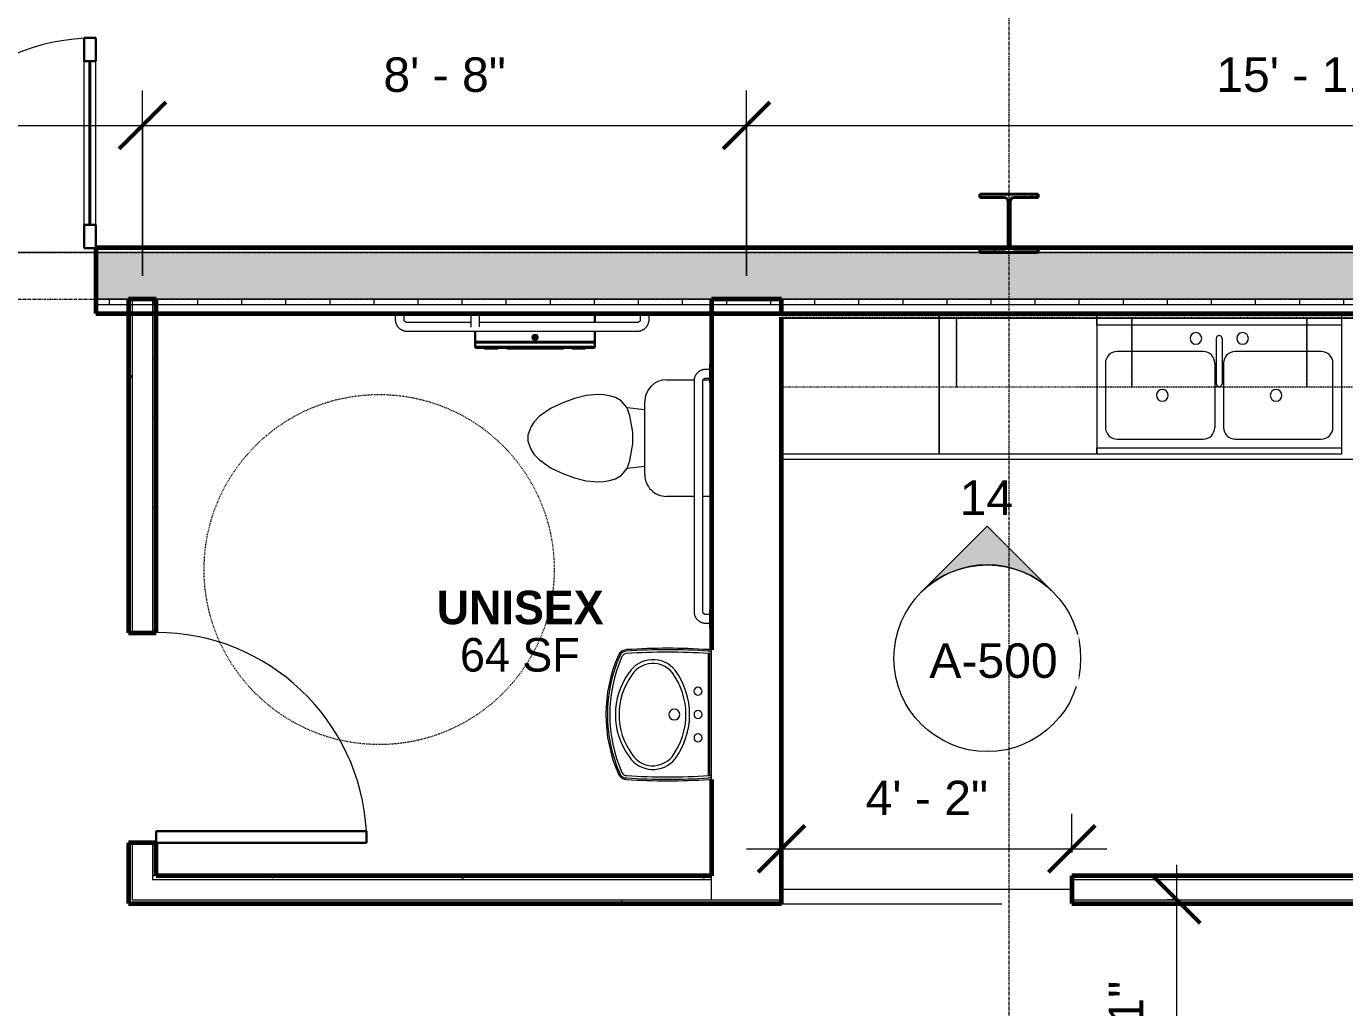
# Model space of a CAD drawing. Header units: inches. Extents: x 126 to 2219, y -1759 to -92.
# Drawn here: x 1632.5 to 1858.4, y -817.9 to -649.7 of the extents above; entities that cross this region are included whole.
import ezdxf

# ---------------------------------------------------------------- set-up
doc = ezdxf.new("R2010")
doc.units = ezdxf.units.IN
doc.header["$MEASUREMENT"] = 0
for name, pattern in [('Dash', [0.25, 0.125, -0.125]), ('Grid Line 1_2_', [0.875, 0.5, -0.125, 0.125, -0.125]), ('Overhead', [0.15625, 0.09375, -0.0625])]:
    doc.linetypes.add(name, pattern=pattern)
for name, color, linetype, lineweight in [('A-ANNO-DIMS', 211, 'Continuous', 9), ('A-ANNO-DIMS-64', 211, 'Continuous', 9), ('A-AREA', 32, 'Continuous', 9), ('A-AREA-IDEN', 2, 'Continuous', 9), ('A-DETL-HDLN', 90, 'Dash', 9), ('A-DOOR', 31, 'Continuous', 18), ('A-DOOR-GLAZ', 31, 'Continuous', 40), ('A-WALL', 113, 'Continuous', 18), ('A-WALL-PATT', 111, 'Continuous', 60), ('C-TOPO', 7, 'Continuous', 9), ('G-ANNO-SYMB', 111, 'Continuous', 9), ('I-WALL', 2, 'Continuous', 18), ('L-SITE-WALL', 31, 'Continuous', 18), ('P-SANR-FIXT', 6, 'Continuous', 9), ('Q-CASE', 31, 'Continuous', 9), ('Q-SPCQ', 91, 'Continuous', 9), ('S-COLS', 52, 'Continuous', 9), ('S-GRID', 1, 'Continuous', 9)]:
    doc.layers.add(name, color=color, linetype=linetype, lineweight=lineweight)
doc.styles.add('Arial', font='arial.ttf', dxfattribs={"height": 5.901198})
doc.styles.add('Century Gothic', font='GOTHIC.TTF', dxfattribs={"height": 5.748447})
doc.styles.add('Century Gothic_B', font='GOTHICB.TTF', dxfattribs={"height": 5.744479})
doc.dimstyles.new('Linear_-_3_32__Arial_1', dxfattribs={"dimscale": 12, "dimtxt": 6, "dimasz": 0.666667, "dimexe": 0.5, "dimexo": 0.333333, "dimgap": 0.333333, "dimtad": 1, "dimdec": 0, "dimzin": 1, "dimdsep": 46, "dimlunit": 4, "dimtxsty": 'Arial', "dimblk1": 'OBLIQUE', "dimblk2": 'OBLIQUE', "dimsah": 1, "dimcen": 0.09, "dimdle": 0.5, "dimazin": 0, "dimtfac": 1, "dimtdec": 4, "dimtix": 1, "dimtmove": 0, "dimatfit": 3, "dimfxl": 1, "dimtvp": 1, "dimfrac": 2, "dimtolj": 1, "dimtzin": 0, "dimarcsym": 2})
doc.dimstyles.new('Linear_-_3_32__Arial_3', dxfattribs={"dimscale": 12, "dimtxt": 6, "dimasz": 0.666667, "dimexe": 0.5, "dimexo": 0.333333, "dimgap": 0.333333, "dimtad": 1, "dimdec": 0, "dimzin": 1, "dimdsep": 46, "dimlunit": 4, "dimtxsty": 'Arial', "dimblk1": 'OBLIQUE', "dimblk2": 'OBLIQUE', "dimsah": 1, "dimcen": 0.09, "dimdle": 0.5, "dimazin": 0, "dimtfac": 1, "dimtdec": 4, "dimtix": 1, "dimtmove": 0, "dimatfit": 3, "dimfxl": 1, "dimtvp": 1, "dimfrac": 2, "dimtolj": 1, "dimtzin": 0, "dimarcsym": 2})
pattern_1 = [(0, (0, 0), (20.48, 5.12), [0.845, -14.515, 0.845, -14.515, -81.92]), (0, (0, 0), (20.48, 5.12), [-30.72, 0.845, -29.875, 0.845, -14.515, -35.84]), (0, (0, 0), (20.48, 5.12), [-76.8, 0.845, -9.395, 0.845, -24.755]), (120, (7.68, 2.56), (-14.67405, 15.1762), [0.845, -14.515, 0.845, -14.515, -81.92]), (120, (7.68, 2.56), (-14.67405, 15.1762), [-30.72, 0.845, -29.875, 0.845, -14.515, -35.84]), (120, (7.68, 2.56), (-14.67405, 15.1762), [-76.8, 0.845, -9.395, 0.845, -24.755]), (240, (10.24, 12.8), (-5.80595, -20.2962), [0.845, -14.515, 0.845, -14.515, -81.92]), (240, (10.24, 12.8), (-5.80595, -20.2962), [-30.72, 0.845, -29.875, 0.845, -14.515, -35.84]), (240, (10.24, 12.8), (-5.80595, -20.2962), [-76.8, 0.845, -9.395, 0.845, -24.755])]

# ---------------------------------------------------------------- blocks, each defined once
blk = doc.blocks.new('Single-Glass 1 - 36_ x 84_-598703-Floor Plan - Office Annex')
at = {"layer": 'A-DOOR', "color": 50, "lineweight": 30}
for p, q in [((16, 37.625), (16, 41.625)), ((18, 41.625), (16, 41.625)), ((18, 37.625), (18, 41.625)), ((16, 37.625), (18, 37.625)), ((16, 9.625), (18, 9.625)), ((16, 5.625), (16, 9.625)), ((18, 5.625), (18, 9.625)), ((18, 5.625), (16, 5.625))]:
    blk.add_line(p, q, dxfattribs=at)
at = {"layer": 'A-DOOR', "color": 7, "lineweight": 9}
for p, q in [((16, 9.625), (16, 37.625)), ((18, 9.625), (18, 37.625))]:
    blk.add_line(p, q, dxfattribs=at)
blk.add_arc((18, 5.625), 36, 90, 180, dxfattribs=at)
at = {"layer": 'A-DOOR-GLAZ', "color": 90}
blk.add_line((17, 37.625), (17, 9.625), dxfattribs=at)
blk = doc.blocks.new('Open Source Metal Building_Exterior_rvt-1-Floor Plan - Office Annex')
at = {"layer": 'A-WALL-PATT', "lineweight": 9}
h = blk.add_hatch(dxfattribs=at)
h.set_pattern_fill('FP_2', color=8, style=0, pattern_type=2)
h.set_pattern_definition([(161.57, (0.32, 0.32), (-2.56049618, -0.0005374), [0, -18.214, 2.022, 0]), (18.43, (-0.32, 0.32), (-2.56049618, 0.0005374), [0, -18.214, 2.022, 0]), (108.43, (0.32, 0.32), (1.2792209, -6.40087673), [6.07, -14.166]), (71.57, (-0.32, 0.32), (1.2792209, 6.40087673), [6.07, -14.166])])
h.paths.add_polyline_path([(1738.07, -696.46), (2210.15, -696.46), (2210.15, -688.46), (1644.4, -688.46), (1644.4, -696.46), (1729.93, -696.46)], flags=0)
h.paths.add_polyline_path([(1138.4, -696.46), (1138.4, -688.46), (421.56, -688.46), (421.56, -696.46), (1103.21, -696.46)], flags=0)
h.paths.add_polyline_path([(1234.94, -696.46), (1234.94, -688.46), (1174.4, -688.46), (1174.4, -696.46)], flags=0)
h.paths.add_polyline_path([(1540.94, -696.46), (1608.4, -696.46), (1608.4, -688.46), (1540.94, -688.46)], flags=0)
h.paths.add_polyline_path([(321.83, -696.46), (385.56, -696.46), (385.56, -688.46), (126.49, -688.46), (126.49, -696.46), (256.72, -696.46)], flags=0)
h = blk.add_hatch(dxfattribs=at)
h.set_pattern_fill('FP_3', style=0, pattern_type=2)
h.set_pattern_definition([(0, (0, 0), (0, 7.554), []), (90, (0, 0), (-7.554, 5e-16), [])])
h.paths.add_polyline_path([(1884.58, -697.46), (2034.31, -697.46), (2034.31, -696.46), (1644.4, -696.46), (1644.4, -697.46), (1819.47, -697.46)], flags=0)
h.paths.add_polyline_path([(2210.15, -697.46), (2210.15, -696.46), (2042.31, -696.46), (2042.31, -697.46), (2079.92, -697.46)], flags=0)
h.paths.add_polyline_path([(1234.94, -697.46), (1234.94, -696.46), (1174.4, -696.46), (1174.4, -697.46)], flags=0)
h.paths.add_polyline_path([(1540.94, -697.46), (1608.4, -697.46), (1608.4, -696.46), (1540.94, -696.46)], flags=0)
h.paths.add_polyline_path([(1103.21, -697.46), (1138.4, -697.46), (1138.4, -696.46), (421.56, -696.46), (421.56, -697.46), (1038.09, -697.46)], flags=0)
h.paths.add_polyline_path([(378.44, -697.46), (385.56, -697.46), (385.56, -696.46), (378.44, -696.46)], flags=0)
h.paths.add_polyline_path([(370.44, -697.46), (370.44, -696.46), (126.49, -696.46), (126.49, -697.46), (369.44, -697.46)], flags=0)
at = {"layer": 'S-COLS'}
h = blk.add_hatch(dxfattribs=at)
h.set_pattern_fill('FP_4', color=256, style=0, pattern_type=2)
h.set_pattern_definition([(45, (0, 0), (-6.335677, 6.335677), []), (45, (0, 9.6), (-6.335677, 6.335677), [])])
h.paths.add_polyline_path([(1805.94, -688.46), (1805.94, -687.9), (1801.8, -687.9), (1801.31, -687.7), (1801.11, -687.21), (1801.11, -679.73), (1801.31, -679.24), (1801.8, -679.04), (1805.94, -679.04), (1805.94, -678.48), (1795.94, -678.48), (1795.94, -679.04), (1800.08, -679.04), (1800.56, -679.24), (1800.77, -679.73), (1800.77, -687.21), (1800.56, -687.7), (1800.08, -687.9), (1795.94, -687.9), (1795.94, -688.46)], flags=0)
at = {"layer": 'A-WALL', "color": 10}
for p, q in [((2210.15, -688.46), (1644.4, -688.46)), ((2034.31, -696.46), (1644.4, -696.46)), ((2033.56, -697.46), (1644.4, -697.46))]:
    blk.add_line(p, q, dxfattribs=at)
at = {"layer": 'C-TOPO'}
blk.add_line((1644.4, -688.46), (1608.4, -688.46), dxfattribs=at)
at = {"layer": 'L-SITE-WALL', "color": 250, "lineweight": 60}
for p, q in [((2210.15, -687.71), (1644.4, -687.71)), ((1644.4, -687.71), (1644.4, -698.96)), ((1644.4, -698.96), (1878.94, -698.96))]:
    blk.add_line(p, q, dxfattribs=at)
at = {"layer": 'S-COLS', "color": 90, "lineweight": 40}
for p, q in [((1805.94, -678.48), (1795.94, -678.48)), ((1795.94, -678.48), (1795.94, -679.04)), ((1795.94, -679.04), (1800.08, -679.04)), ((1800.77, -679.73), (1800.77, -687.21)), ((1801.11, -687.21), (1801.11, -679.73)), ((1801.8, -679.04), (1805.94, -679.04)), ((1805.94, -679.04), (1805.94, -678.48)), ((1800.08, -687.9), (1795.94, -687.9)), ((1795.94, -687.9), (1795.94, -688.46)), ((1795.94, -688.46), (1805.94, -688.46)), ((1805.94, -687.9), (1801.8, -687.9)), ((1805.94, -688.46), (1805.94, -687.9))]:
    blk.add_line(p, q, dxfattribs=at)
for centre, start, end in [((1800.08, -679.73), 0, 90), ((1801.8, -679.73), 90, 180), ((1800.08, -687.21), 270, 0), ((1801.8, -687.21), 180, 270)]:
    blk.add_arc(centre, 0.691, start, end, dxfattribs=at)
at = {"layer": 'S-GRID', "linetype": 'Grid Line 1_2_'}
for p, q in [((1800.94, -1631.19), (1800.94, -124.28)), ((329.05, -688.46), (2105.65, -688.46)), ((329.05, -696.46), (2105.65, -696.46))]:
    blk.add_line(p, q, dxfattribs=at)
at = {"color": 252, "lineweight": 9}
blk.add_blockref('Single-Glass 1 - 36_ x 84_-598703-Floor Plan - Office Annex', (1626.4, -693.34), dxfattribs=at)
blk = doc.blocks.new('Counter Top - 24_ Depth-690214-Floor Plan - Office Annex')
at = {"layer": 'Q-CASE'}
for p, q in [((-47.26, 25), (99.74, 25)), ((99.74, 0.75), (-17.26, 0.75))]:
    blk.add_line(p, q, dxfattribs=at)
blk = doc.blocks.new('Single-Flush - 36_ x 84_-340239-Floor Plan - Office Annex')
at = {"layer": 'A-DOOR', "lineweight": 30}
for p, q in [((16, 2.37), (16, 38.39)), ((18, 38.39), (16, 38.39)), ((18, 2.37), (18, 38.39)), ((18, 2.37), (16, 2.37))]:
    blk.add_line(p, q, dxfattribs=at)
at = {"layer": 'A-DOOR', "lineweight": 9}
blk.add_arc((18, 2.37), 36.07, 93.1789, 180, dxfattribs=at)
blk = doc.blocks.new('Sink Kitchen-Double - 42_ x 21_-V4-Floor Plan - Office Annex')
at = {"layer": 'P-SANR-FIXT'}
for p, q in [((21.62, 10.59), (-20.38, 10.59)), ((-20.38, 10.59), (-20.38, -10.41)), ((21.62, -10.41), (21.62, 10.59)), ((0.12, 8.34), (0.12, 0.59)), ((1.12, 8.34), (1.12, 0.59)), ((-2.13, 6.09), (-16.88, 6.09)), ((18.12, 6.09), (3.37, 6.09)), ((-18.88, 4.09), (-18.88, -6.91)), ((-0.13, 4.09), (-0.13, -6.91)), ((1.37, 4.09), (1.37, -6.91)), ((20.12, -6.91), (20.12, 4.09)), ((-16.88, -8.91), (-2.13, -8.91)), ((3.37, -8.91), (18.12, -8.91)), ((-20.38, -10.41), (21.62, -10.41))]:
    blk.add_line(p, q, dxfattribs=at)
for centre, radius, start, end in [((-3.38, 8.34), 1, 360, 180), ((4.62, 8.34), 1, 360, 180), ((-3.38, 8.34), 1, 180, 360), ((0.62, 8.34), 0.5, 360, 180), ((4.62, 8.34), 1, 180, 0), ((-16.88, 4.09), 2, 90, 180), ((-2.13, 4.09), 2, 360, 90), ((3.37, 4.09), 2, 90, 180), ((18.12, 4.09), 2, 0, 90), ((0.62, 0.59), 0.5, 180, 360), ((-9.13, -1.41), 1, 0, 180), ((-9.13, -1.41), 1, 180, 360), ((10.37, -1.41), 1, 0, 180), ((10.37, -1.41), 1, 180, 360), ((-16.88, -6.91), 2, 180, 270), ((-2.13, -6.91), 2, 270, 0), ((3.37, -6.91), 2, 180, 270), ((18.12, -6.91), 2, 270, 0)]:
    blk.add_arc(centre, radius, start, end, dxfattribs=at)
blk = doc.blocks.new('Base Cabinet-Double Door Sink Unit - 42_-578557-Floor Plan - Office Annex')
at = {"layer": 'Q-CASE'}
for p, q in [((-20.26, 0), (-20.26, -2)), ((21.74, -2), (21.74, 0)), ((-20.26, -23), (-20.26, -24)), ((-20.26, -24), (21.74, -24)), ((21.74, -24), (21.74, -23))]:
    blk.add_line(p, q, dxfattribs=at)
blk = doc.blocks.new('Base Cabinet-Double Door _ 2 Drawer - 27_-581375-Floor Plan - Office Annex')
at = {"layer": 'Q-CASE'}
for p, q in [((-12.76, 0), (-12.76, -24)), ((14.24, -2), (14.24, 0)), ((-12.76, -24), (14.24, -24)), ((14.24, -24), (14.24, -23))]:
    blk.add_line(p, q, dxfattribs=at)
blk = doc.blocks.new('Sink-Bathroom-Kohler-Pinoir-2035-8 - Vitreous_China-0-White-603746-Floor Plan - Office Annex')
at = {"layer": 'P-SANR-FIXT'}
for p, q in [((1749.43, -756.8), (1749.94, -756.8)), ((1749.94, -756.55), (1749.44, -756.55)), ((1749.94, -778.78), (1749.94, -756.55)), ((1749.94, -757.21), (1749.42, -757.21)), ((1749.42, -767.66), (1749.42, -757.22)), ((1749.6, -757.21), (1749.59, -767.66)), ((1749.42, -778.11), (1749.42, -767.66)), ((1749.59, -767.66), (1749.6, -778.12)), ((1749.42, -778.12), (1749.94, -778.12)), ((1749.94, -778.53), (1749.43, -778.53)), ((1749.44, -778.78), (1749.94, -778.78))]:
    blk.add_line(p, q, dxfattribs=at)
for centre, radius, start, end in [((1735.38, -758.09), 1.54, 89.9655, 156.0395), ((1735.38, -758.09), 1.29, 89.6035, 156.0123), ((1742.41, -862.89), 106.58, 86.2165, 93.7817), ((1742.41, -862.89), 106.33, 86.2119, 93.7865), ((1757.24, -767.67), 25.41, 156.3258, 203.6698), ((1757.24, -767.67), 25.15, 156.3274, 203.6698), ((1757.24, -767.67), 24.74, 156.3302, 203.6698), ((1735.38, -758.09), 0.875, 88.7073, 155.9447), ((1742.41, -862.89), 105.91, 86.2045, 93.7955), ((1739.89, -763.16), 4.9, 39.3634, 146.4486), ((1739.89, -763.16), 4.26, 39.5775, 146.6442), ((1745.65, -767.66), 12.2, 143.7683, 216.2317), ((1745.65, -767.66), 11.57, 143.6931, 216.3069), ((1733.36, -767.66), 12.18, 323.6508, 36.3492), ((1733.36, -767.66), 12.82, 323.5725, 36.4275), ((1747.61, -763.67), 0.692, 90, 270), ((1747.61, -763.67), 0.692, 270, 90), ((1743.56, -767.66), 0.934, 90, 270), ((1743.56, -767.66), 0.934, 270, 90), ((1747.62, -767.66), 0.69, 90, 270), ((1747.62, -767.66), 0.69, 270, 90), ((1747.62, -771.66), 0.69, 90, 270), ((1747.62, -771.66), 0.69, 270, 90), ((1739.89, -772.17), 4.9, 213.5514, 320.6366), ((1739.89, -772.17), 4.26, 213.3558, 320.4225), ((1735.37, -777.25), 1.53, 203.6698, 270.4943), ((1735.37, -777.25), 1.28, 203.6698, 270.9035), ((1735.37, -777.25), 0.862, 203.6698, 271.9217), ((1742.41, -672.43), 106.58, 266.22, 273.7835), ((1742.41, -672.43), 106.33, 266.2146, 273.7881), ((1742.41, -672.43), 105.91, 266.2045, 273.7955)]:
    blk.add_arc(centre, radius, start, end, dxfattribs=at)
blk = doc.blocks.new('Toilet-Domestic-3D - Toilet-Domestic-3D-646774-Floor Plan - Office Annex')
at = {"layer": 'P-SANR-FIXT'}
for p, q in [((-9.98, 18.06), (-9.98, 19.19)), ((9.98, 19.48), (9.98, 17.98)), ((-9.98, 11.75), (-9.98, 16.52)), ((9.98, 16.48), (9.98, 11.75)), ((6.25, 8.02), (-6.25, 8.02)), ((-4.86, 8.02), (-5.21, 5)), ((4.86, 8.02), (5.21, 5)), ((-5.21, 5), (-6.4, 4)), ((-3.84, 5.5), (-5.21, 5)), ((-1, 6), (-3.84, 5.5)), ((1, 6), (-1, 6)), ((3.84, 5.5), (1, 6)), ((5.21, 5), (3.84, 5.5)), ((6.4, 4), (5.21, 5)), ((-6.97, 3), (-7.24, 2)), ((-6.4, 4), (-6.97, 3)), ((6.97, 3), (6.4, 4)), ((7.24, 2), (6.97, 3)), ((-7.41, 1), (-7.5, 0)), ((-7.5, 0), (-7.33, -1.99)), ((-7.24, 2), (-7.41, 1)), ((7.41, 1), (7.24, 2)), ((7.33, -1.99), (7.5, 0)), ((7.5, 0), (7.41, 1)), ((-7.33, -1.99), (-6.79, -4)), ((6.79, -4), (7.33, -1.99)), ((-6.79, -4), (-6.06, -6)), ((6.06, -6), (6.79, -4)), ((-6.06, -6), (-5.13, -8)), ((5.13, -8), (6.06, -6)), ((-5.13, -8), (-3.74, -10)), ((3.74, -10), (5.13, -8)), ((-3.74, -10), (-2.74, -11)), ((-2.74, -11), (-1.87, -11.5)), ((1.87, -11.5), (2.74, -11)), ((2.74, -11), (3.74, -10)), ((-1.87, -11.5), (-0.5, -12)), ((-0.5, -12), (0.5, -12)), ((0.5, -12), (1.87, -11.5))]:
    blk.add_line(p, q, dxfattribs=at)
for centre, start, end in [((-6.25, 11.75), 180, 270), ((6.25, 11.75), 270, 360)]:
    blk.add_arc(centre, 3.73, start, end, dxfattribs=at)
blk = doc.blocks.new('Dispenser-Toilet_Tissue-Frost_Products_LTD_-Jumbo-169 - Steel-Brushed-Stainless_Steel-646780-Floor Plan - Office Annex')
at = {"layer": 'Q-SPCQ', "lineweight": 30}
for p, q in [((1729.94, -700.46), (1729.94, -698.96)), ((1709.44, -701.96), (1709.44, -703.8)), ((1729.94, -703.8), (1729.94, -701.96)), ((1729.94, -703.8), (1709.44, -703.8)), ((1709.5, -703.89), (1709.44, -703.89)), ((1709.44, -703.89), (1709.44, -704.66)), ((1709.44, -704.66), (1729.94, -704.66)), ((1729.88, -703.89), (1709.49, -703.89)), ((1709.5, -703.86), (1729.88, -703.86)), ((1709.5, -703.86), (1709.5, -703.89)), ((1709.6, -704.82), (1710.95, -704.82)), ((1710.95, -704.82), (1728.42, -704.82)), ((1713.44, -704.82), (1714.75, -704.82)), ((1719.65, -702.86), (1719.65, -703.2)), ((1719.73, -702.86), (1719.65, -702.86)), ((1719.65, -703.2), (1719.73, -703.2)), ((1719.73, -703.2), (1719.73, -702.86)), ((1724.62, -704.82), (1725.93, -704.82)), ((1728.42, -704.82), (1729.78, -704.82)), ((1729.88, -703.89), (1729.88, -703.86)), ((1729.94, -703.89), (1729.88, -703.89)), ((1729.94, -704.66), (1729.94, -703.89)), ((1711.11, -704.92), (1713.28, -704.92)), ((1714.93, -704.92), (1724.44, -704.92)), ((1726.09, -704.92), (1728.26, -704.92))]:
    blk.add_line(p, q, dxfattribs=at)
for radius in [0.438, 0.357]:
    blk.add_circle((1719.69, -703.04), radius, dxfattribs=at)
for centre, radius, start, end in [((1709.5, -703.8), 0.0601, 180, 267.3185), ((1709.6, -704.66), 0.16, 180, 269.0019), ((1711.11, -704.74), 0.18, 206.3878, 270), ((1712.66, -704.81), 0.118, 187.6431, 259.1884), ((1712.66, -704.77), 0.151, 272.679, 340.3653), ((1712.69, -704.74), 0.18, 270, 333.6084), ((1712.68, -704.77), 0.151, 273.1667, 340.3726), ((1713.26, -704.8), 0.119, 188.4805, 259.9599), ((1713.26, -704.77), 0.151, 272.679, 340.3659), ((1713.27, -704.77), 0.151, 272.679, 340.3659), ((1713.28, -704.74), 0.18, 270, 333.6122), ((1714.93, -704.7), 0.22, 213.0557, 270), ((1724.44, -704.7), 0.22, 270, 326.9443), ((1726.09, -704.74), 0.18, 206.3878, 270), ((1726.1, -704.77), 0.151, 199.6341, 267.321), ((1726.11, -704.77), 0.151, 199.6341, 267.321), ((1726.11, -704.8), 0.119, 280.0401, 351.5195), ((1726.68, -704.74), 0.18, 206.3878, 270), ((1726.69, -704.77), 0.151, 199.6341, 266.8331), ((1726.71, -704.77), 0.151, 199.6341, 267.321), ((1726.71, -704.81), 0.118, 280.8116, 352.3569), ((1728.26, -704.74), 0.18, 270, 333.6122), ((1729.78, -704.66), 0.16, 270, 0), ((1729.88, -703.8), 0.06, 270, 0)]:
    blk.add_arc(centre, radius, start, end, dxfattribs=at)
blk = doc.blocks.new('817_Grab_Bars - 8170-001420-646776-Floor Plan - Office Annex')
at = {"layer": 'Q-SPCQ'}
for p, q in [((1694.92, -698.96), (1694.92, -699.24)), ((1696.48, -699.24), (1694.92, -699.24)), ((1695.73, -699.24), (1695.73, -699.96)), ((1698.05, -699.24), (1696.48, -699.24)), ((1697.23, -699.96), (1697.23, -699.24)), ((1698.05, -699.24), (1698.05, -698.96)), ((1736.92, -698.96), (1736.92, -699.24)), ((1738.48, -699.24), (1736.92, -699.24)), ((1737.73, -699.24), (1737.73, -699.96)), ((1740.05, -699.24), (1738.48, -699.24)), ((1739.23, -699.96), (1739.23, -699.24)), ((1740.05, -699.24), (1740.05, -698.96)), ((1708.69, -700.46), (1697.73, -700.46)), ((1697.73, -701.96), (1737.23, -701.96)), ((1737.23, -700.46), (1710.18, -700.46))]:
    blk.add_line(p, q, dxfattribs=at)
at = {"layer": 'Q-SPCQ', "flags": 128}
for points in [[(1695.73, -699.96), (1695.74, -700.04), (1695.74, -700.12), (1695.75, -700.2), (1695.76, -700.28), (1695.77, -700.36), (1695.79, -700.44), (1695.81, -700.51), (1695.84, -700.59), (1695.86, -700.67), (1695.89, -700.74), (1695.92, -700.81), (1695.96, -700.88), (1696, -700.95), (1696.04, -701.02), (1696.08, -701.09), (1696.13, -701.16), (1696.18, -701.22), (1696.23, -701.28), (1696.28, -701.34), (1696.34, -701.4), (1696.4, -701.45), (1696.46, -701.5), (1696.52, -701.55), (1696.59, -701.6), (1696.65, -701.64), (1696.72, -701.69), (1696.79, -701.72), (1696.86, -701.76), (1696.94, -701.79), (1697.01, -701.82), (1697.08, -701.85), (1697.16, -701.88), (1697.24, -701.9), (1697.32, -701.92), (1697.39, -701.93), (1697.47, -701.94), (1697.55, -701.95), (1697.63, -701.96), (1697.71, -701.96), (1697.73, -701.96)], [(1697.73, -700.46), (1697.71, -700.46), (1697.69, -700.46), (1697.67, -700.46), (1697.65, -700.45), (1697.63, -700.45), (1697.62, -700.45), (1697.6, -700.44), (1697.58, -700.44), (1697.56, -700.43), (1697.54, -700.42), (1697.52, -700.41), (1697.5, -700.4), (1697.49, -700.39), (1697.47, -700.38), (1697.45, -700.37), (1697.44, -700.36), (1697.42, -700.35), (1697.4, -700.34), (1697.39, -700.32), (1697.38, -700.31), (1697.36, -700.29), (1697.35, -700.28), (1697.34, -700.26), (1697.32, -700.25), (1697.31, -700.23), (1697.3, -700.21), (1697.29, -700.2), (1697.28, -700.18), (1697.28, -700.16), (1697.27, -700.14), (1697.26, -700.12), (1697.26, -700.1), (1697.25, -700.08), (1697.25, -700.07), (1697.24, -700.05), (1697.24, -700.03), (1697.24, -700.01), (1697.23, -699.99), (1697.23, -699.97), (1697.23, -699.96)], [(1737.23, -701.96), (1737.31, -701.96), (1737.39, -701.95), (1737.47, -701.95), (1737.55, -701.94), (1737.63, -701.92), (1737.71, -701.9), (1737.79, -701.88), (1737.86, -701.86), (1737.94, -701.83), (1738.01, -701.8), (1738.09, -701.77), (1738.16, -701.73), (1738.23, -701.7), (1738.3, -701.66), (1738.36, -701.61), (1738.43, -701.57), (1738.49, -701.52), (1738.55, -701.46), (1738.61, -701.41), (1738.67, -701.35), (1738.72, -701.3), (1738.78, -701.24), (1738.83, -701.17), (1738.87, -701.11), (1738.92, -701.04), (1738.96, -700.97), (1739, -700.9), (1739.03, -700.83), (1739.07, -700.76), (1739.1, -700.69), (1739.13, -700.61), (1739.15, -700.53), (1739.17, -700.46), (1739.19, -700.38), (1739.21, -700.3), (1739.22, -700.22), (1739.23, -700.14), (1739.23, -700.06), (1739.23, -699.98), (1739.23, -699.96)], [(1737.73, -699.96), (1737.73, -699.98), (1737.73, -700), (1737.73, -700.02), (1737.73, -700.04), (1737.72, -700.06), (1737.72, -700.08), (1737.71, -700.1), (1737.71, -700.12), (1737.7, -700.14), (1737.69, -700.16), (1737.69, -700.17), (1737.68, -700.19), (1737.67, -700.21), (1737.66, -700.23), (1737.65, -700.24), (1737.64, -700.26), (1737.62, -700.28), (1737.61, -700.29), (1737.6, -700.31), (1737.58, -700.32), (1737.57, -700.33), (1737.55, -700.35), (1737.54, -700.36), (1737.52, -700.37), (1737.5, -700.38), (1737.49, -700.39), (1737.47, -700.4), (1737.45, -700.41), (1737.43, -700.42), (1737.42, -700.43), (1737.4, -700.43), (1737.38, -700.44), (1737.36, -700.45), (1737.34, -700.45), (1737.32, -700.45), (1737.3, -700.46), (1737.28, -700.46), (1737.26, -700.46), (1737.24, -700.46), (1737.23, -700.46)]]:
    blk.add_lwpolyline(points, dxfattribs=at)
blk = doc.blocks.new('817_Grab_Bars - 8170-001180-646778-Floor Plan - Office Annex')
at = {"layer": 'Q-SPCQ'}
for p, q in [((1707.87, -698.96), (1707.87, -699.24)), ((1711, -699.24), (1707.87, -699.24)), ((1708.69, -699.24), (1708.69, -699.96)), ((1710.19, -699.96), (1710.19, -699.24)), ((1711, -699.24), (1711, -698.96)), ((1708.69, -701.25), (1708.69, -701.22))]:
    blk.add_line(p, q, dxfattribs=at)
at = {"layer": 'Q-SPCQ', "flags": 128}
for points in [[(1708.69, -699.96), (1708.69, -700.01), (1708.69, -700.06), (1708.69, -700.11), (1708.69, -700.16), (1708.69, -700.21), (1708.69, -700.26), (1708.69, -700.31), (1708.69, -700.35), (1708.69, -700.4), (1708.69, -700.45), (1708.69, -700.49), (1708.69, -700.54), (1708.69, -700.58), (1708.69, -700.62), (1708.69, -700.67), (1708.69, -700.71), (1708.69, -700.75), (1708.69, -700.79), (1708.69, -700.82), (1708.69, -700.86), (1708.69, -700.89), (1708.69, -700.92), (1708.69, -700.96), (1708.69, -700.98), (1708.69, -701.01), (1708.69, -701.04), (1708.69, -701.06), (1708.69, -701.09), (1708.69, -701.11), (1708.69, -701.13), (1708.69, -701.14), (1708.69, -701.16), (1708.69, -701.17), (1708.69, -701.18), (1708.69, -701.19), (1708.69, -701.2), (1708.69, -701.21), (1708.69, -701.21), (1708.69, -701.21), (1708.69, -701.21)], [(1710.19, -701.21), (1710.19, -701.21), (1710.19, -701.21), (1710.19, -701.2), (1710.19, -701.19), (1710.19, -701.19), (1710.19, -701.18), (1710.19, -701.16), (1710.19, -701.15), (1710.19, -701.13), (1710.19, -701.11), (1710.19, -701.09), (1710.19, -701.07), (1710.19, -701.05), (1710.19, -701.02), (1710.19, -700.99), (1710.19, -700.96), (1710.19, -700.93), (1710.19, -700.9), (1710.19, -700.87), (1710.19, -700.83), (1710.19, -700.8), (1710.19, -700.76), (1710.19, -700.72), (1710.19, -700.68), (1710.19, -700.64), (1710.19, -700.59), (1710.19, -700.55), (1710.19, -700.51), (1710.19, -700.46), (1710.19, -700.41), (1710.19, -700.37), (1710.19, -700.32), (1710.19, -700.27), (1710.19, -700.22), (1710.19, -700.17), (1710.19, -700.12), (1710.19, -700.07), (1710.19, -700.02), (1710.19, -699.97), (1710.19, -699.96)], [(1708.69, -701.21), (1708.69, -701.21), (1708.69, -701.21), (1708.69, -701.2)], [(1710.19, -701.21), (1710.19, -701.21), (1710.19, -701.21), (1710.19, -701.21)]]:
    blk.add_lwpolyline(points, dxfattribs=at)
blk = doc.blocks.new('817_Grab_Bars - 8170-001420-V7-Floor Plan - Office Annex')
at = {"layer": 'Q-SPCQ'}
for p, q in [((1749.66, -708.52), (1748.94, -708.52)), ((1749.94, -707.7), (1749.66, -707.7)), ((1749.66, -709.27), (1749.66, -707.7)), ((1749.66, -710.83), (1749.66, -709.27)), ((1746.94, -710.52), (1746.94, -750.02)), ((1748.44, -750.02), (1748.44, -710.52)), ((1748.94, -710.02), (1749.66, -710.02)), ((1749.66, -710.83), (1749.94, -710.83)), ((1749.94, -749.7), (1749.66, -749.7)), ((1749.66, -751.27), (1749.66, -749.7)), ((1749.66, -750.52), (1748.94, -750.52)), ((1748.94, -752.02), (1749.66, -752.02)), ((1749.66, -752.83), (1749.66, -751.27)), ((1749.66, -752.83), (1749.94, -752.83))]:
    blk.add_line(p, q, dxfattribs=at)
at = {"layer": 'Q-SPCQ', "flags": 128}
for points in [[(1748.94, -708.52), (1748.86, -708.52), (1748.78, -708.52), (1748.7, -708.53), (1748.62, -708.54), (1748.54, -708.56), (1748.46, -708.57), (1748.38, -708.59), (1748.31, -708.62), (1748.23, -708.64), (1748.16, -708.67), (1748.08, -708.71), (1748.01, -708.74), (1747.94, -708.78), (1747.87, -708.82), (1747.81, -708.87), (1747.74, -708.91), (1747.68, -708.96), (1747.62, -709.01), (1747.56, -709.07), (1747.5, -709.12), (1747.45, -709.18), (1747.4, -709.24), (1747.35, -709.3), (1747.3, -709.37), (1747.25, -709.44), (1747.21, -709.5), (1747.17, -709.57), (1747.14, -709.64), (1747.1, -709.72), (1747.07, -709.79), (1747.05, -709.87), (1747.02, -709.94), (1747, -710.02), (1746.98, -710.1), (1746.97, -710.18), (1746.95, -710.25), (1746.94, -710.33), (1746.94, -710.41), (1746.94, -710.49), (1746.94, -710.52)], [(1748.44, -710.52), (1748.44, -710.5), (1748.44, -710.48), (1748.44, -710.46), (1748.44, -710.44), (1748.45, -710.42), (1748.45, -710.4), (1748.46, -710.38), (1748.46, -710.36), (1748.47, -710.34), (1748.48, -710.32), (1748.48, -710.3), (1748.49, -710.28), (1748.5, -710.27), (1748.51, -710.25), (1748.52, -710.23), (1748.54, -710.22), (1748.55, -710.2), (1748.56, -710.19), (1748.57, -710.17), (1748.59, -710.16), (1748.6, -710.14), (1748.62, -710.13), (1748.63, -710.12), (1748.65, -710.11), (1748.67, -710.1), (1748.68, -710.08), (1748.7, -710.07), (1748.72, -710.07), (1748.74, -710.06), (1748.76, -710.05), (1748.77, -710.04), (1748.79, -710.04), (1748.81, -710.03), (1748.83, -710.03), (1748.85, -710.02), (1748.87, -710.02), (1748.89, -710.02), (1748.91, -710.02), (1748.93, -710.02), (1748.94, -710.02)], [(1746.94, -750.02), (1746.94, -750.1), (1746.94, -750.18), (1746.95, -750.26), (1746.96, -750.33), (1746.98, -750.41), (1746.99, -750.49), (1747.01, -750.57), (1747.04, -750.64), (1747.06, -750.72), (1747.09, -750.79), (1747.13, -750.87), (1747.16, -750.94), (1747.2, -751.01), (1747.24, -751.08), (1747.29, -751.15), (1747.33, -751.21), (1747.38, -751.27), (1747.43, -751.33), (1747.49, -751.39), (1747.54, -751.45), (1747.6, -751.51), (1747.66, -751.56), (1747.73, -751.61), (1747.79, -751.65), (1747.86, -751.7), (1747.92, -751.74), (1747.99, -751.78), (1748.07, -751.82), (1748.14, -751.85), (1748.21, -751.88), (1748.29, -751.91), (1748.36, -751.93), (1748.44, -751.95), (1748.52, -751.97), (1748.6, -751.99), (1748.68, -752), (1748.76, -752.01), (1748.84, -752.01), (1748.92, -752.02), (1748.94, -752.02)], [(1748.94, -750.52), (1748.92, -750.52), (1748.9, -750.51), (1748.88, -750.51), (1748.86, -750.51), (1748.84, -750.51), (1748.82, -750.5), (1748.8, -750.5), (1748.78, -750.49), (1748.76, -750.48), (1748.74, -750.48), (1748.72, -750.47), (1748.71, -750.46), (1748.69, -750.45), (1748.67, -750.44), (1748.65, -750.43), (1748.64, -750.42), (1748.62, -750.4), (1748.61, -750.39), (1748.59, -750.38), (1748.58, -750.36), (1748.56, -750.35), (1748.55, -750.33), (1748.54, -750.32), (1748.53, -750.3), (1748.52, -750.29), (1748.51, -750.27), (1748.5, -750.25), (1748.49, -750.23), (1748.48, -750.22), (1748.47, -750.2), (1748.46, -750.18), (1748.46, -750.16), (1748.45, -750.14), (1748.45, -750.12), (1748.44, -750.1), (1748.44, -750.08), (1748.44, -750.06), (1748.44, -750.04), (1748.44, -750.02), (1748.44, -750.02)]]:
    blk.add_lwpolyline(points, dxfattribs=at)
blk = doc.blocks.new('Base Cabinet-Double Door _ 2 Drawer - 27_-V50-Floor Plan - Office Annex')
at = {"layer": 'Q-CASE'}
for p, q in [((14.24, -24), (14.24, 0)), ((-12.76, -24), (14.24, -24))]:
    blk.add_line(p, q, dxfattribs=at)
blk = doc.blocks.new('Upper Cabinet-Double Door-Wall - 27_ x 36_H-702586-Floor Plan - Office Annex')
at = {"layer": 'Q-CASE', "linetype": 'Overhead'}
for p, q in [((-12.33, 0.31), (-12.33, 12.31)), ((-12.33, 12.31), (14.67, 12.31)), ((14.67, 12.31), (14.67, 0.31)), ((14.67, 0.31), (-12.33, 0.31))]:
    blk.add_line(p, q, dxfattribs=at)
blk = doc.blocks.new('Upper Cabinet-Double Door-Wall - 30_ x 36_H-702469-Floor Plan - Office Annex')
at = {"layer": 'Q-CASE', "linetype": 'Overhead'}
for p, q in [((-13.83, 0.31), (-13.83, 12.31)), ((-13.83, 12.31), (16.17, 12.31)), ((16.17, 12.31), (16.17, 0.31)), ((16.17, 0.31), (-13.83, 0.31))]:
    blk.add_line(p, q, dxfattribs=at)
blk = doc.blocks.new('DIMBLOCK20-Floor Plan - Office Annex')
at = {"layer": 'A-ANNO-DIMS-64'}
for p, q in [((1587.4, -692.46), (1587.4, -660.7)), ((1652.4, -692.46), (1652.4, -660.7)), ((1587.4, -666.7), (1652.4, -666.7)), ((1587.4, -666.7), (1587.4, -692.46)), ((1652.4, -666.7), (1652.4, -692.46))]:
    blk.add_line(p, q, dxfattribs=at)
at = {"layer": 'A-ANNO-DIMS-64', "lineweight": 50}
for p, q in [((1587.4, -666.7), (1591.4, -662.7)), ((1652.4, -666.7), (1656.4, -662.7)), ((1587.4, -666.7), (1583.4, -670.7)), ((1652.4, -666.7), (1648.4, -670.7))]:
    blk.add_line(p, q, dxfattribs=at)
at = {"layer": 'A-ANNO-DIMS-64', "color": 0, "insert": (1609.43, -655.05), "char_height": 5.901, "width": 25.1446, "attachment_point": 1, "line_spacing_factor": 0.938532, "style": 'Arial'}
blk.add_mtext('5\' - 5"', dxfattribs=at)
blk = doc.blocks.new('_Oblique')
at = {"color": 0, "linetype": 'ByBlock', "lineweight": -2}
blk.add_line((-0.5, -0.5), (0.5, 0.5), dxfattribs=at)
blk = doc.blocks.new('DIMBLOCK21-Floor Plan - Office Annex')
at = {"layer": 'A-ANNO-DIMS-64'}
for p, q in [((1652.4, -692.46), (1652.4, -660.7)), ((1755.94, -692.46), (1755.94, -660.7)), ((1652.4, -666.7), (1755.94, -666.7)), ((1652.4, -666.7), (1652.4, -692.46)), ((1755.94, -666.7), (1755.94, -692.46))]:
    blk.add_line(p, q, dxfattribs=at)
at = {"layer": 'A-ANNO-DIMS-64', "lineweight": 50}
for p, q in [((1652.4, -666.7), (1656.4, -662.7)), ((1755.94, -666.7), (1759.94, -662.7)), ((1652.4, -666.7), (1648.4, -670.7)), ((1755.94, -666.7), (1751.94, -670.7))]:
    blk.add_line(p, q, dxfattribs=at)
at = {"layer": 'A-ANNO-DIMS-64', "color": 0, "insert": (1693.69, -655.05), "char_height": 5.901, "width": 25.1446, "attachment_point": 1, "line_spacing_factor": 0.938532, "style": 'Arial'}
blk.add_mtext('8\' - 8"', dxfattribs=at)
blk = doc.blocks.new('DIMBLOCK22-Floor Plan - Office Annex')
at = {"layer": 'A-ANNO-DIMS-64'}
for p, q in [((1755.94, -692.46), (1755.94, -660.7)), ((1946.94, -692.46), (1946.94, -660.7)), ((1755.94, -666.7), (1946.94, -666.7)), ((1755.94, -666.7), (1755.94, -692.46)), ((1946.94, -666.7), (1946.94, -692.46))]:
    blk.add_line(p, q, dxfattribs=at)
at = {"layer": 'A-ANNO-DIMS-64', "lineweight": 50}
for p, q in [((1755.94, -666.7), (1759.94, -662.7)), ((1946.94, -666.7), (1950.94, -662.7)), ((1755.94, -666.7), (1751.94, -670.7)), ((1946.94, -666.7), (1942.94, -670.7))]:
    blk.add_line(p, q, dxfattribs=at)
at = {"layer": 'A-ANNO-DIMS-64', "color": 0, "insert": (1836.44, -655.05), "char_height": 5.901, "width": 36, "attachment_point": 1, "line_spacing_factor": 0.938532, "style": 'Arial'}
blk.add_mtext('15\' - 11"', dxfattribs=at)
blk = doc.blocks.new('DIMBLOCK29-Floor Plan - Office Annex')
at = {"layer": 'A-ANNO-DIMS-64'}
for p, q in [((1829.66, -848.16), (1829.66, -793.41)), ((1828.01, -799.41), (1835.66, -799.41)), ((1829.66, -799.41), (1828.01, -799.41)), ((1806.44, -848.16), (1835.66, -848.16)), ((1829.66, -848.16), (1806.44, -848.16))]:
    blk.add_line(p, q, dxfattribs=at)
at = {"layer": 'A-ANNO-DIMS-64', "lineweight": 50}
for p, q in [((1829.66, -799.41), (1825.66, -795.41)), ((1829.66, -799.41), (1833.66, -803.41)), ((1829.66, -848.16), (1825.66, -844.16)), ((1829.66, -848.16), (1833.66, -852.16))]:
    blk.add_line(p, q, dxfattribs=at)
at = {"layer": 'A-ANNO-DIMS-64', "color": 0, "insert": (1818.01, -834.27), "char_height": 5.901, "width": 25.1446, "attachment_point": 1, "rotation": 90, "line_spacing_factor": 0.938532, "style": 'Arial'}
blk.add_mtext('4\' - 1"', dxfattribs=at)
blk = doc.blocks.new('Elevation - Filled Arrow-152140-Floor Plan - Office Annex')
at = {"layer": 'G-ANNO-SYMB'}
blk.add_circle((0, 0), 0.25, dxfattribs=at)
blk = doc.blocks.new('Elevation - Filled Arrow-151867-Floor Plan - Office Annex')
at = {"layer": 'G-ANNO-SYMB'}
h = blk.add_hatch(color=256, dxfattribs=at)
edge = h.paths.add_edge_path(flags=0)
edge.add_line((0, 0.3536), (0.1768, 0.1768))
edge.add_arc((0, 0), 0.25, 45, 135)
edge.add_line((-0.1768, 0.1768), (0, 0.3536))
for p, q in [((0, 0.3536), (-0.1768, 0.1768)), ((0, 0.3536), (-0.1768, 0.1768)), ((0.1768, 0.1768), (0, 0.3536)), ((0.1768, 0.1768), (0, 0.3536))]:
    blk.add_line(p, q, dxfattribs=at)
blk.add_arc((0, 0), 0.25, 45, 135, dxfattribs=at)
blk = doc.blocks.new('DIMBLOCK38-Floor Plan - Office Annex')
at = {"layer": 'A-ANNO-DIMS-64'}
for p, q in [((1811.67, -791.29), (1811.67, -784.65)), ((1755.94, -790.65), (1817.67, -790.65)), ((1761.94, -789), (1761.94, -796.65)), ((1761.94, -790.65), (1761.94, -789)), ((1811.67, -790.65), (1811.67, -791.29))]:
    blk.add_line(p, q, dxfattribs=at)
at = {"layer": 'A-ANNO-DIMS-64', "lineweight": 50}
for p, q in [((1761.94, -790.65), (1765.94, -786.65)), ((1811.67, -790.65), (1815.67, -786.65)), ((1761.94, -790.65), (1757.94, -794.65)), ((1811.67, -790.65), (1807.67, -794.65))]:
    blk.add_line(p, q, dxfattribs=at)
at = {"layer": 'A-ANNO-DIMS-64', "color": 0, "insert": (1776.33, -779), "char_height": 5.901, "width": 25.1446, "attachment_point": 1, "line_spacing_factor": 0.938532, "style": 'Arial'}
blk.add_mtext('4\' - 2"', dxfattribs=at)

msp = doc.modelspace()

# ---------------------------------------------------------------- hatches: boundary and pattern name
at = {"layer": 'A-WALL-PATT', "lineweight": 9}
h = msp.add_hatch(dxfattribs=at)
h.set_pattern_fill('FP_1', color=256, style=0, pattern_type=2)
h.set_pattern_definition(pattern_1)
h.paths.add_polyline_path([(1650.03, -799.41), (1650.65, -799.41), (1650.65, -789.66), (1650.03, -789.66), (1650.03, -795.29)], flags=0)
h.paths.add_polyline_path([(1650.65, -753.66), (1650.65, -696.46), (1650.03, -696.46), (1650.03, -753.66)], flags=0)
h = msp.add_hatch(dxfattribs=at)
h.set_pattern_fill('FP_1', color=256, style=0, pattern_type=2)
h.set_pattern_definition(pattern_1)
h.paths.add_polyline_path([(1654.15, -795.29), (1654.78, -795.29), (1654.78, -789.66), (1654.15, -789.66)], flags=0)
h.paths.add_polyline_path([(1654.78, -753.66), (1654.78, -696.46), (1654.15, -696.46), (1654.15, -753.66)], flags=0)
h = msp.add_hatch(dxfattribs=at)
h.set_pattern_fill('FP_1', color=256, style=0, pattern_type=2)
h.set_pattern_definition(pattern_1)
h.paths.add_polyline_path([(2034.31, -795.91), (2034.31, -795.29), (1948.69, -795.29), (1948.69, -795.91), (1949.7, -795.91)], flags=0)
h.paths.add_polyline_path([(1945.19, -795.91), (1945.19, -795.29), (1811.67, -795.29), (1811.67, -795.91), (1819.47, -795.91)], flags=0)
h.paths.add_polyline_path([(1749.94, -795.91), (1749.94, -795.29), (1654.15, -795.29), (1654.15, -795.91), (1689.24, -795.91)], flags=0)
h = msp.add_hatch(dxfattribs=at)
h.set_pattern_fill('FP_1', color=256, style=0, pattern_type=2)
h.set_pattern_definition(pattern_1)
h.paths.add_polyline_path([(2034.31, -800.04), (2034.31, -799.41), (1865.31, -799.41), (1865.31, -800.04), (1949.7, -800.04)], flags=0)
h.paths.add_polyline_path([(1811.67, -800.04), (1861.19, -800.04), (1861.19, -799.41), (1811.67, -799.41)], flags=0)
h.paths.add_polyline_path([(1761.94, -800.04), (1761.94, -799.41), (1650.03, -799.41), (1650.03, -800.04), (1754.35, -800.04)], flags=0)

# ---------------------------------------------------------------- linework, layer by layer
at = {"layer": 'A-AREA'}
for p, q in [((1811.67, -797.66), (1761.94, -797.66)), ((1799.67, -800.16), (1749.02, -800.16))]:
    msp.add_line(p, q, dxfattribs=at)
at = {"layer": 'A-DETL-HDLN'}
msp.add_circle((1692.97, -742.81), 30, dxfattribs=at)
at = {"layer": 'A-WALL'}
for p, q in [((1650.65, -696.46), (1650.65, -753.66)), ((1654.15, -696.46), (1654.15, -753.66)), ((1650.65, -789.66), (1650.65, -799.41)), ((1654.15, -789.66), (1654.15, -795.91)), ((1654.15, -795.91), (1749.94, -795.91)), ((1749.94, -799.41), (1749.94, -795.29)), ((1811.67, -795.91), (1945.19, -795.91)), ((1650.65, -799.41), (1761.94, -799.41)), ((1811.67, -799.41), (1861.19, -799.41))]:
    msp.add_line(p, q, dxfattribs=at)
at = {"layer": 'A-WALL', "lineweight": 60}
for p, q in [((1761.94, -696.46), (1749.94, -696.46)), ((1749.94, -696.46), (1749.94, -756.55)), ((1761.94, -698.96), (1761.94, -696.46)), ((1761.94, -800.04), (1761.94, -699.59)), ((1749.94, -778.78), (1749.94, -795.29)), ((1749.94, -800.04), (1761.94, -800.04))]:
    msp.add_line(p, q, dxfattribs=at)
at = {"layer": 'I-WALL', "lineweight": 60}
for p, q in [((1654.78, -696.46), (1650.03, -696.46)), ((1650.03, -696.46), (1650.03, -753.66)), ((1654.78, -753.66), (1654.78, -696.46)), ((1650.03, -753.66), (1654.78, -753.66)), ((1654.78, -789.66), (1650.03, -789.66)), ((1650.03, -789.66), (1650.03, -800.04)), ((1654.78, -795.29), (1654.78, -789.66)), ((1749.94, -795.29), (1654.78, -795.29)), ((1944.56, -795.29), (1811.67, -795.29)), ((1811.67, -795.29), (1811.67, -800.04)), ((1650.03, -800.04), (1749.94, -800.04)), ((1811.67, -800.04), (1860.56, -800.04))]:
    msp.add_line(p, q, dxfattribs=at)

# ---------------------------------------------------------------- block references
at = {"layer": 'A-DOOR', "rotation": 269.9999999999998}
msp.add_blockref('Single-Flush - 36_ x 84_-340239-Floor Plan - Office Annex', (1652.4, -771.66), dxfattribs=at)
at = {"layer": 'G-ANNO-SYMB', "xscale": 63.99999999999997, "yscale": 63.99999999999997, "zscale": 63.99999999999997}
for name in ['Elevation - Filled Arrow-151867-Floor Plan - Office Annex', 'Elevation - Filled Arrow-152140-Floor Plan - Office Annex']:
    msp.add_blockref(name, (1797.19, -758.01), dxfattribs=at)
at = {"layer": 'P-SANR-FIXT'}
for name, p in [('Sink Kitchen-Double - 42_ x 21_-V4-Floor Plan - Office Annex', (1836.32, -711.55)), ('Sink-Bathroom-Kohler-Pinoir-2035-8 - Vitreous_China-0-White-603746-Floor Plan - Office Annex', (0, 0))]:
    msp.add_blockref(name, p, dxfattribs=at)
at = {"layer": 'P-SANR-FIXT', "rotation": 269.9999999999998}
msp.add_blockref('Toilet-Domestic-3D - Toilet-Domestic-3D-646774-Floor Plan - Office Annex', (1730.46, -720.29), dxfattribs=at)
at = {"layer": 'Q-CASE'}
for name, p in [('Base Cabinet-Double Door _ 2 Drawer - 27_-V50-Floor Plan - Office Annex', (1774.7, -698.96)), ('Base Cabinet-Double Door _ 2 Drawer - 27_-581375-Floor Plan - Office Annex', (1801.7, -698.96)), ('Base Cabinet-Double Door Sink Unit - 42_-578557-Floor Plan - Office Annex', (1836.2, -698.96))]:
    msp.add_blockref(name, p, dxfattribs=at)
at = {"layer": 'Q-CASE', "rotation": 180}
for name, p in [('Upper Cabinet-Double Door-Wall - 30_ x 36_H-702469-Floor Plan - Office Annex', (1778.11, -699.27)), ('Counter Top - 24_ Depth-690214-Floor Plan - Office Annex', (1861.67, -698.96)), ('Upper Cabinet-Double Door-Wall - 30_ x 36_H-702469-Floor Plan - Office Annex', (1808.11, -699.27)), ('Upper Cabinet-Double Door-Wall - 30_ x 36_H-702469-Floor Plan - Office Annex', (1838.11, -699.27)), ('Upper Cabinet-Double Door-Wall - 27_ x 36_H-702586-Floor Plan - Office Annex', (1866.61, -699.27))]:
    msp.add_blockref(name, p, dxfattribs=at)
at = {"layer": 'Q-SPCQ'}
for name in ['817_Grab_Bars - 8170-001420-646776-Floor Plan - Office Annex', '817_Grab_Bars - 8170-001180-646778-Floor Plan - Office Annex', 'Dispenser-Toilet_Tissue-Frost_Products_LTD_-Jumbo-169 - Steel-Brushed-Stainless_Steel-646780-Floor Plan - Office Annex', '817_Grab_Bars - 8170-001420-V7-Floor Plan - Office Annex']:
    msp.add_blockref(name, (0, 0), dxfattribs=at)

# ---------------------------------------------------------------- texts
at = {"layer": 'A-AREA-IDEN', "attachment_point": 2}
for s, insert, char_height, width, line_spacing_factor, style in [('UNISEX', (1717.14, -746.44), 5.744, 32.256, 0.984796, 'Century Gothic_B'), ('64 SF', (1717.08, -754.55), 5.748, 22.392, 0.984117, 'Century Gothic')]:
    msp.add_mtext(s, dxfattribs=dict(at, insert=insert, char_height=char_height, width=width, line_spacing_factor=line_spacing_factor, style=style))

# ---------------------------------------------------------------- dimensions: what is measured, and where the dimension line sits
at = {"layer": 'A-ANNO-DIMS'}
for base, p1, p2, dimstyle, override, picture, middle in [((1652.4, -666.7), (1587.4, -696.46), (1652.4, -696.46), 'Linear_-_3_32__Arial_1', {"dimpost": '<>', "dimfxl": 65}, 'DIMBLOCK20-Floor Plan - Office Annex', (1619.9, -659.7)), ((1755.94, -666.7), (1652.4, -696.46), (1755.94, -696.46), 'Linear_-_3_32__Arial_1', {"dimpost": '<>', "dimfxl": 103.533949}, 'DIMBLOCK21-Floor Plan - Office Annex', (1704.17, -659.69)), ((1946.94, -666.7), (1755.94, -696.46), (1946.94, -696.46), 'Linear_-_3_32__Arial_1', {"dimpost": '<>', "dimfxl": 191}, 'DIMBLOCK22-Floor Plan - Office Annex', (1851.44, -659.69)), ((1811.67, -790.65), (1761.94, -785), (1811.67, -795.29), 'Linear_-_3_32__Arial_3', {"dimpost": '<>', "dimfxl": 50.78676}, 'DIMBLOCK38-Floor Plan - Office Annex', (1786.8, -783.69))]:
    dim = msp.add_linear_dim(base=base, p1=p1, p2=p2, dimstyle=dimstyle, override=override, dxfattribs=at)
    dim.commit()
    dim.dimension.update_dxf_attribs({"geometry": picture, "text_midpoint": middle})
dim = msp.add_linear_dim(base=(1829.66, -799.41), p1=(1802.44, -848.16), p2=(1824.01, -799.41), angle=90, dimstyle='Linear_-_3_32__Arial_3', override={"dimpost": '<>', "dimfxl": 53.308566}, dxfattribs=at)
dim.commit()
dim.dimension.update_dxf_attribs({"geometry": 'DIMBLOCK29-Floor Plan - Office Annex', "text_midpoint": (1822.7, -823.79)})

# ---------------------------------------------------------------- next in the draw order: texts
at = {"layer": 'G-ANNO-SYMB', "char_height": 5.901, "attachment_point": 2, "line_spacing_factor": 0.938532, "style": 'Arial', "bg_fill": 3, "box_fill_scale": 1.25, "bg_fill_color": 0, "bg_fill_transparency": 0}
for s, insert, width in [('14', (1797.04, -727.55), 10.944), ('A-500', (1798.26, -755.47), 26.208)]:
    msp.add_mtext(s, dxfattribs=dict(at, insert=insert, width=width))

# ---------------------------------------------------------------- next in the draw order: block references
at = {"lineweight": 5}
msp.add_blockref('Open Source Metal Building_Exterior_rvt-1-Floor Plan - Office Annex', (0, 0), dxfattribs=at)

doc.saveas('drawing.dxf')
